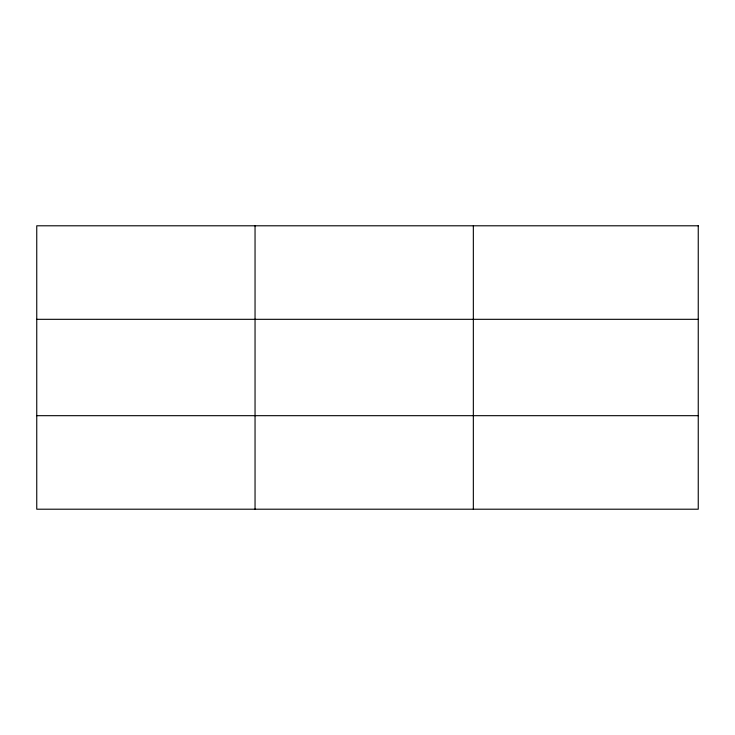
<?xml version="1.0" encoding="UTF-8"?>
<svg xmlns="http://www.w3.org/2000/svg" width="735" height="735" viewBox="0 0 735 735"><rect width="100%" height="100%" fill="white"/><g stroke="black" fill="none" stroke-linecap="round" stroke-linejoin="round"><path stroke-width="1.1" d="M255.045 225.792L255.045 509.208M473.34 225.792L473.34 509.208M36.75 319.321L698.25 319.321M36.75 415.679L698.25 415.679M698.25 225.792L698.25 509.208L36.75 509.208L36.75 225.792L698.25 225.792"/></g></svg>
